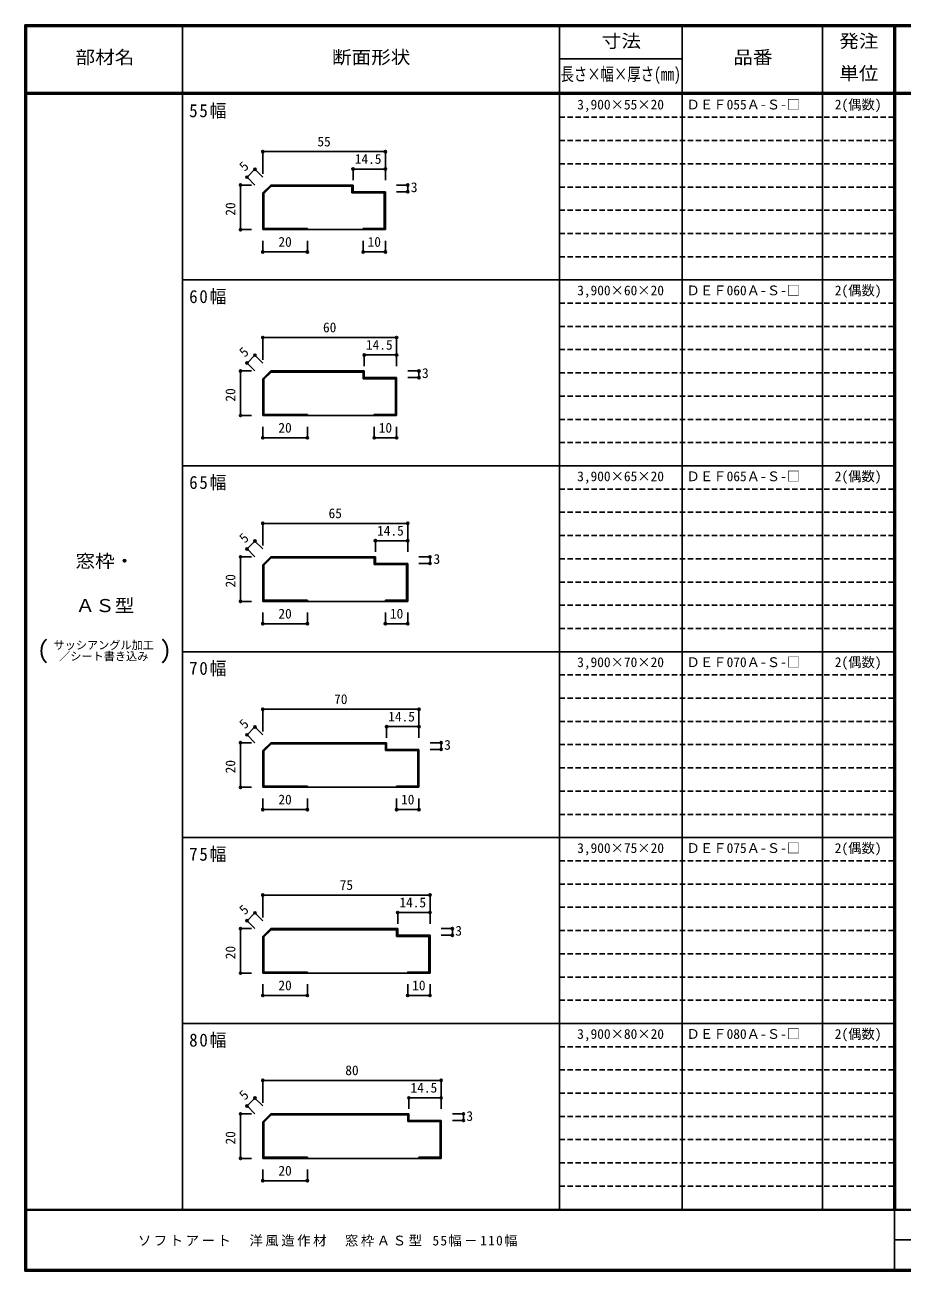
# Model space of a CAD drawing. Units: millimetres, scale not verified. Extents: x -400 to 380, y -287 to 278.
# Drawn here: x -400 to -7, y -280 to 278 of the extents above; entities that cross this region are included whole.
import ezdxf
from ezdxf.enums import TextEntityAlignment as Align

# ---------------------------------------------------------------- set-up
doc = ezdxf.new("R2010")
doc.units = ezdxf.units.MM
doc.header["$LTSCALE"] = 2
doc.header["$PDMODE"] = 32
doc.header["$PDSIZE"] = 1
doc.linetypes.add('DASHED1', pattern=[1.8, 1.2, -0.6])
for name, color, linetype in [('0-4', 3, 'Continuous'), ('0-A', 7, 'Continuous'), ('0-B', 7, 'Continuous'), ('F-1', 7, 'DASHED1'), ('F-A', 7, 'Continuous')]:
    doc.layers.add(name, color=color, linetype=linetype)
doc.styles.add('ＭＳ ゴシック', font='')
doc.styles.get('ＭＳ ゴシック').set_extended_font_data('MS Gothic')

msp = doc.modelspace()

# ---------------------------------------------------------------- linework, layer by layer
at = {"layer": '0-4'}
for p, q in [((-289.798, 206.555), (-293.333, 203.02)), ((-293.333, 203.02), (-293.333, 186.555)), ((-289.591, 206.055), (-292.833, 202.813)), ((-292.833, 202.813), (-292.833, 187.055)), ((-289.798, 206.555), (-252.833, 206.555)), ((-289.591, 206.055), (-253.333, 206.055)), ((-253.333, 206.055), (-253.333, 203.055)), ((-253.333, 203.055), (-238.833, 203.055)), ((-252.833, 206.555), (-252.833, 203.555)), ((-252.833, 203.555), (-238.333, 203.555)), ((-238.833, 187.055), (-238.833, 203.055)), ((-238.333, 186.555), (-238.333, 203.555)), ((-238.333, 186.555), (-293.333, 186.555)), ((-273.333, 187.055), (-292.833, 187.055)), ((-273.333, 187.055), (-273.333, 186.555)), ((-289.798, 123.222), (-293.333, 119.686)), ((-289.798, 123.222), (-247.833, 123.222)), ((-247.833, 123.222), (-247.833, 120.222)), ((-293.333, 119.686), (-293.333, 103.222)), ((-289.591, 122.722), (-292.833, 119.479)), ((-292.833, 119.479), (-292.833, 103.722)), ((-289.591, 122.722), (-248.333, 122.722)), ((-248.333, 122.722), (-248.333, 119.722)), ((-248.333, 119.722), (-233.833, 119.722)), ((-247.833, 120.222), (-233.333, 120.222)), ((-233.833, 103.722), (-233.833, 119.722)), ((-233.333, 103.222), (-233.333, 120.222)), ((-233.333, 103.222), (-293.333, 103.222)), ((-273.333, 103.722), (-292.833, 103.722)), ((-273.333, 103.722), (-273.333, 103.222)), ((-289.798, 39.888), (-293.333, 36.353)), ((-289.591, 39.388), (-292.833, 36.146)), ((-289.798, 39.888), (-242.833, 39.888)), ((-289.591, 39.388), (-243.333, 39.388)), ((-243.333, 39.388), (-243.333, 36.388)), ((-242.833, 39.888), (-242.833, 36.888)), ((-293.333, 36.353), (-293.333, 19.888)), ((-292.833, 36.146), (-292.833, 20.388)), ((-243.333, 36.388), (-228.833, 36.388)), ((-242.833, 36.888), (-228.333, 36.888)), ((-228.833, 20.388), (-228.833, 36.388)), ((-228.333, 19.888), (-228.333, 36.888)), ((-228.333, 19.888), (-293.333, 19.888)), ((-273.333, 20.388), (-292.833, 20.388)), ((-273.333, 20.388), (-273.333, 19.888)), ((-289.798, -43.445), (-293.333, -46.98)), ((-289.591, -43.945), (-292.833, -47.188)), ((-289.798, -43.445), (-237.833, -43.445)), ((-289.591, -43.945), (-238.333, -43.945)), ((-238.333, -43.945), (-238.333, -46.945)), ((-237.833, -43.445), (-237.833, -46.445)), ((-293.333, -46.98), (-293.333, -63.445)), ((-292.833, -47.188), (-292.833, -62.945)), ((-238.333, -46.945), (-223.833, -46.945)), ((-237.833, -46.445), (-223.333, -46.445)), ((-223.833, -62.945), (-223.833, -46.945)), ((-223.333, -63.445), (-223.333, -46.445)), ((-223.333, -63.445), (-293.333, -63.445)), ((-273.333, -62.945), (-292.833, -62.945)), ((-273.333, -62.945), (-273.333, -63.445)), ((-289.798, -126.778), (-293.333, -130.314)), ((-289.591, -127.278), (-292.833, -130.521)), ((-289.798, -126.778), (-232.833, -126.778)), ((-289.591, -127.278), (-233.333, -127.278)), ((-233.333, -127.278), (-233.333, -130.278)), ((-232.833, -126.778), (-232.833, -129.778)), ((-293.333, -130.314), (-293.333, -146.778)), ((-292.833, -130.521), (-292.833, -146.278)), ((-233.333, -130.278), (-218.833, -130.278)), ((-232.833, -129.778), (-218.333, -129.778)), ((-218.833, -146.278), (-218.833, -130.278)), ((-218.333, -146.778), (-218.333, -129.778)), ((-218.333, -146.778), (-293.333, -146.778)), ((-273.333, -146.278), (-292.833, -146.278)), ((-273.333, -146.278), (-273.333, -146.778)), ((-289.798, -209.833), (-293.333, -213.369)), ((-289.591, -210.333), (-292.833, -213.576)), ((-289.798, -209.833), (-227.833, -209.833)), ((-289.591, -210.333), (-228.333, -210.333)), ((-228.333, -210.333), (-228.333, -213.333)), ((-227.833, -209.833), (-227.833, -212.833)), ((-293.333, -213.369), (-293.333, -229.833)), ((-292.833, -213.576), (-292.833, -229.333)), ((-228.333, -213.333), (-213.833, -213.333)), ((-227.833, -212.833), (-213.333, -212.833)), ((-213.833, -229.333), (-213.833, -213.333)), ((-213.333, -229.833), (-213.333, -212.833)), ((-213.333, -229.833), (-293.333, -229.833)), ((-273.333, -229.333), (-292.833, -229.333)), ((-273.333, -229.333), (-273.333, -229.833))]:
    msp.add_line(p, q, dxfattribs=at)
for points in [[(-248.333, 186.555), (-248.333, 187.055), (-238.833, 187.055)], [(-243.333, 103.222), (-243.333, 103.722), (-233.833, 103.722)], [(-238.333, 19.888), (-238.333, 20.388), (-228.833, 20.388)], [(-233.333, -63.445), (-233.333, -62.945), (-223.833, -62.945)], [(-228.333, -146.778), (-228.333, -146.278), (-218.833, -146.278)], [(-223.333, -229.833), (-223.333, -229.333), (-213.833, -229.333)]]:
    msp.add_lwpolyline(points, dxfattribs=at)
at = {"layer": '0-B', "color": 4}
for p, q in [((-293.333, 221.555), (-293.333, 211.555)), ((-293.333, 221.555), (-238.333, 221.555)), ((-238.333, 221.555), (-238.333, 208.742)), ((-296.869, 213.626), (-300.404, 210.091)), ((-296.869, 213.626), (-293.333, 210.091)), ((-252.833, 213.742), (-238.333, 213.742)), ((-252.833, 213.742), (-252.833, 208.742)), ((-300.404, 210.091), (-296.869, 206.555)), ((-303.333, 206.555), (-303.333, 186.555)), ((-303.333, 206.555), (-298.333, 206.555)), ((-228.333, 206.555), (-233.333, 206.555)), ((-228.333, 203.555), (-233.333, 203.555)), ((-228.333, 203.555), (-228.333, 206.555)), ((-303.333, 186.555), (-298.333, 186.555)), ((-293.333, 176.555), (-293.333, 181.555)), ((-273.333, 176.555), (-273.333, 181.555)), ((-248.333, 176.555), (-248.333, 181.555)), ((-238.333, 176.555), (-238.333, 181.555)), ((-293.333, 176.555), (-273.333, 176.555)), ((-248.333, 176.555), (-238.333, 176.555)), ((-293.333, 138.222), (-293.333, 128.222)), ((-293.333, 138.222), (-233.333, 138.222)), ((-233.333, 138.222), (-233.333, 125.409)), ((-296.869, 130.293), (-300.404, 126.757)), ((-296.869, 130.293), (-293.333, 126.757)), ((-247.833, 130.409), (-233.333, 130.409)), ((-247.833, 130.409), (-247.833, 125.409)), ((-303.333, 123.222), (-303.333, 103.222)), ((-303.333, 123.222), (-298.333, 123.222)), ((-300.404, 126.757), (-296.869, 123.222)), ((-223.333, 123.222), (-228.333, 123.222)), ((-223.333, 120.222), (-223.333, 123.222)), ((-223.333, 120.222), (-228.333, 120.222)), ((-303.333, 103.222), (-298.333, 103.222)), ((-293.333, 93.222), (-293.333, 98.222)), ((-273.333, 93.222), (-273.333, 98.222)), ((-243.333, 93.222), (-243.333, 98.222)), ((-233.333, 93.222), (-233.333, 98.222)), ((-293.333, 93.222), (-273.333, 93.222)), ((-243.333, 93.222), (-233.333, 93.222)), ((-293.333, 54.888), (-293.333, 44.888)), ((-293.333, 54.888), (-228.333, 54.888)), ((-228.333, 54.888), (-228.333, 42.076)), ((-296.869, 46.96), (-300.404, 43.424)), ((-296.869, 46.96), (-293.333, 43.424)), ((-242.833, 47.076), (-228.333, 47.076)), ((-242.833, 47.076), (-242.833, 42.076)), ((-303.333, 39.888), (-303.333, 19.888)), ((-303.333, 39.888), (-298.333, 39.888)), ((-300.404, 43.424), (-296.869, 39.888)), ((-218.333, 39.888), (-223.333, 39.888)), ((-218.333, 36.888), (-218.333, 39.888)), ((-218.333, 36.888), (-223.333, 36.888)), ((-303.333, 19.888), (-298.333, 19.888)), ((-293.333, 9.888), (-293.333, 14.888)), ((-273.333, 9.888), (-273.333, 14.888)), ((-238.333, 9.888), (-238.333, 14.888)), ((-228.333, 9.888), (-228.333, 14.888)), ((-293.333, 9.888), (-273.333, 9.888)), ((-238.333, 9.888), (-228.333, 9.888)), ((-293.333, -28.445), (-293.333, -38.445)), ((-293.333, -28.445), (-223.333, -28.445)), ((-223.333, -28.445), (-223.333, -41.258)), ((-296.869, -36.374), (-300.404, -39.909)), ((-296.869, -36.374), (-293.333, -39.909)), ((-237.833, -36.258), (-223.333, -36.258)), ((-237.833, -36.258), (-237.833, -41.258)), ((-303.333, -43.445), (-303.333, -63.445)), ((-303.333, -43.445), (-298.333, -43.445)), ((-300.404, -39.909), (-296.869, -43.445)), ((-213.333, -43.445), (-218.333, -43.445)), ((-213.333, -46.445), (-213.333, -43.445)), ((-213.333, -46.445), (-218.333, -46.445)), ((-303.333, -63.445), (-298.333, -63.445)), ((-293.333, -73.445), (-293.333, -68.445)), ((-273.333, -73.445), (-273.333, -68.445)), ((-233.333, -73.445), (-233.333, -68.445)), ((-223.333, -73.445), (-223.333, -68.445)), ((-293.333, -73.445), (-273.333, -73.445)), ((-233.333, -73.445), (-223.333, -73.445)), ((-293.333, -111.778), (-293.333, -121.778)), ((-293.333, -111.778), (-218.333, -111.778)), ((-218.333, -111.778), (-218.333, -124.591)), ((-296.869, -119.707), (-300.404, -123.243)), ((-296.869, -119.707), (-293.333, -123.243)), ((-232.833, -119.591), (-218.333, -119.591)), ((-232.833, -119.591), (-232.833, -124.591)), ((-303.333, -126.778), (-303.333, -146.778)), ((-303.333, -126.778), (-298.333, -126.778)), ((-300.404, -123.243), (-296.869, -126.778)), ((-208.333, -126.778), (-213.333, -126.778)), ((-208.333, -129.778), (-208.333, -126.778)), ((-208.333, -129.778), (-213.333, -129.778)), ((-303.333, -146.778), (-298.333, -146.778)), ((-293.333, -156.778), (-293.333, -151.778)), ((-273.333, -156.778), (-273.333, -151.778)), ((-228.333, -156.778), (-228.333, -151.778)), ((-218.333, -156.778), (-218.333, -151.778)), ((-293.333, -156.778), (-273.333, -156.778)), ((-228.333, -156.778), (-218.333, -156.778)), ((-293.333, -194.833), (-293.333, -204.833)), ((-293.333, -194.833), (-213.333, -194.833)), ((-213.333, -194.833), (-213.333, -207.646)), ((-296.869, -202.762), (-300.404, -206.298)), ((-300.404, -206.298), (-296.869, -209.833)), ((-296.869, -202.762), (-293.333, -206.298)), ((-227.833, -202.646), (-213.333, -202.646)), ((-227.833, -202.646), (-227.833, -207.646)), ((-303.333, -209.833), (-303.333, -229.833)), ((-303.333, -209.833), (-298.333, -209.833)), ((-203.333, -209.833), (-208.333, -209.833)), ((-203.333, -212.833), (-203.333, -209.833)), ((-203.333, -212.833), (-208.333, -212.833)), ((-303.333, -229.833), (-298.333, -229.833)), ((-293.333, -239.833), (-293.333, -234.833)), ((-293.333, -239.833), (-273.333, -239.833)), ((-273.333, -239.833), (-273.333, -234.833))]:
    msp.add_line(p, q, dxfattribs=at)
at = {"layer": '0-B'}
for p in [(-293.333, 221.555), (-238.333, 221.555), (-296.869, 213.626), (-252.833, 213.742), (-238.333, 213.742), (-303.333, 206.555), (-300.404, 210.091), (-228.333, 206.555), (-228.333, 203.555), (-303.333, 186.555), (-293.333, 176.555), (-273.333, 176.555), (-248.333, 176.555), (-238.333, 176.555), (-293.333, 138.222), (-233.333, 138.222), (-296.869, 130.293), (-247.833, 130.409), (-233.333, 130.409), (-303.333, 123.222), (-300.404, 126.757), (-223.333, 123.222), (-223.333, 120.222), (-303.333, 103.222), (-293.333, 93.222), (-273.333, 93.222), (-243.333, 93.222), (-233.333, 93.222), (-293.333, 54.888), (-228.333, 54.888), (-296.869, 46.96), (-242.833, 47.076), (-228.333, 47.076), (-303.333, 39.888), (-300.404, 43.424), (-218.333, 39.888), (-218.333, 36.888), (-303.333, 19.888), (-293.333, 9.888), (-273.333, 9.888), (-238.333, 9.888), (-228.333, 9.888), (-293.333, -28.445), (-223.333, -28.445), (-296.869, -36.374), (-237.833, -36.258), (-223.333, -36.258), (-303.333, -43.445), (-300.404, -39.909), (-213.333, -43.445), (-213.333, -46.445), (-303.333, -63.445), (-293.333, -73.445), (-273.333, -73.445), (-233.333, -73.445), (-223.333, -73.445), (-293.333, -111.778), (-218.333, -111.778), (-300.404, -123.243), (-296.869, -119.707), (-232.833, -119.591), (-218.333, -119.591), (-303.333, -126.778), (-208.333, -126.778), (-208.333, -129.778), (-303.333, -146.778), (-293.333, -156.778), (-273.333, -156.778), (-228.333, -156.778), (-218.333, -156.778), (-293.333, -194.833), (-213.333, -194.833), (-300.404, -206.298), (-296.869, -202.762), (-227.833, -202.646), (-213.333, -202.646), (-303.333, -209.833), (-203.333, -209.833), (-203.333, -212.833), (-303.333, -229.833), (-293.333, -239.833), (-273.333, -239.833)]:
    msp.add_point(p, dxfattribs=at)
at = {"layer": 'F-1', "color": 6, "linetype": 'Continuous'}
for p, q in [((-400, 278.333), (-400, -280.333)), ((-400, 278), (380, 278)), ((-400, 277.667), (380, 277.667)), ((-399.667, 278.333), (-399.667, -280.333)), ((-399.333, 278.333), (-399.333, -280.333)), ((-10.333, 278.337), (-10.333, -253)), ((-10, 278.333), (-10, -253)), ((-9.667, 278.337), (-9.667, -253)), ((380, 248), (-400, 248)), ((380, 247.333), (-400, 247.333)), ((380, -252.667), (-400, -252.667)), ((380, -253), (-400, -253)), ((-10, -253), (-10, -279.667)), ((-10, -266.333), (379.333, -266.334)), ((380, -279.667), (-400, -279.667)), ((380, -280), (-400, -280)), ((380, -280.333), (-400, -280.333))]:
    msp.add_line(p, q, dxfattribs=at)
at = {"layer": 'F-1', "linetype": 'Continuous'}
for p, q in [((-329.333, 278.333), (-329.333, -252.667)), ((-160.333, 278.337), (-160.333, -253)), ((-105.333, 278.337), (-105.333, -253)), ((-42.333, 278.337), (-42.333, -253)), ((-160.333, 263.167), (-105.333, 263.167)), ((-9.667, 164), (-329.333, 164)), ((-9.667, 80.667), (-329.333, 80.667)), ((-9.667, -2.667), (-329.333, -2.667)), ((-9.667, -86), (-329.333, -86)), ((-9.667, -169.333), (-329.333, -169.333))]:
    msp.add_line(p, q, dxfattribs=at)
at = {"layer": 'F-1'}
for p, q in [((-10.333, 236.917), (-160.333, 236.917)), ((-10.333, 226.5), (-160.333, 226.5)), ((-10.333, 216.083), (-160.333, 216.083)), ((-10.333, 205.667), (-160.333, 205.667)), ((-10.333, 195.25), (-160.333, 195.25)), ((-10.333, 184.833), (-160.333, 184.833)), ((-10.333, 174.417), (-160.333, 174.417)), ((-10.333, 153.583), (-160.333, 153.583)), ((-10.333, 143.167), (-160.333, 143.167)), ((-10.333, 132.75), (-160.333, 132.75)), ((-10.333, 122.333), (-160.333, 122.333)), ((-10.333, 111.917), (-160.333, 111.917)), ((-10.333, 101.5), (-160.333, 101.5)), ((-10.333, 91.083), (-160.333, 91.083)), ((-10.333, 70.25), (-160.333, 70.25)), ((-10.333, 59.833), (-160.333, 59.833)), ((-10.333, 49.417), (-160.333, 49.417)), ((-10.333, 39), (-160.333, 39)), ((-10.333, 28.583), (-160.333, 28.583)), ((-10.333, 18.167), (-160.333, 18.167)), ((-10.333, 7.75), (-160.333, 7.75)), ((-10.333, -13.083), (-160.333, -13.083)), ((-10.333, -23.5), (-160.333, -23.5)), ((-10.333, -33.917), (-160.333, -33.917)), ((-10.333, -44.333), (-160.333, -44.333)), ((-10.333, -54.75), (-160.333, -54.75)), ((-10.333, -65.167), (-160.333, -65.167)), ((-10.333, -75.583), (-160.333, -75.583)), ((-10.333, -96.417), (-160.333, -96.417)), ((-10.333, -106.833), (-160.333, -106.833)), ((-10.333, -117.25), (-160.333, -117.25)), ((-10.333, -127.667), (-160.333, -127.667)), ((-10.333, -138.083), (-160.333, -138.083)), ((-10.333, -148.5), (-160.333, -148.5)), ((-10.333, -158.917), (-160.333, -158.917)), ((-10.333, -179.75), (-160.333, -179.75)), ((-10.333, -190.167), (-160.333, -190.167)), ((-10.333, -200.583), (-160.333, -200.583)), ((-10.333, -211), (-160.333, -211)), ((-10.333, -221.417), (-160.333, -221.417)), ((-10.333, -231.833), (-160.333, -231.833)), ((-10.333, -242.25), (-160.333, -242.25))]:
    msp.add_line(p, q, dxfattribs=at)
at = {"layer": 'F-1', "color": 6, "linetype": 'Continuous'}
msp.add_lwpolyline([(-400, 278.333), (380, 278.333), (380, -280.333)], dxfattribs=at)

# ---------------------------------------------------------------- texts
at = {"layer": '0-A', "style": 'ＭＳ ゴシック'}
for s, height, p in [('3,900×55×20', 4.399, (-152.333, 239.125)), ('ＤＥＦ055Ａ-Ｓ-□', 4.399, (-103.333, 239.125)), ('2(偶数)', 4.399, (-36.833, 239.125)), ('2(偶数)', 4.399, (-36.833, 155.792)), ('3,900×60×20', 4.399, (-152.333, 155.792)), ('ＤＥＦ060Ａ-Ｓ-□', 4.399, (-103.333, 155.792)), ('ＤＥＦ065Ａ-Ｓ-□', 4.399, (-103.333, 72.458)), ('2(偶数)', 4.399, (-36.833, 72.458)), ('3,900×65×20', 4.399, (-152.333, 72.458)), ('(\u3000\u3000 \u3000\u3000)', 8.065, (-394.583, -8.167)), ('サッシアングル加工', 3.666, (-387.167, -2.667)), ('／シート書き込み', 3.666, (-384.667, -7.667)), ('3,900×70×20', 4.399, (-152.333, -10.875)), ('ＤＥＦ070Ａ-Ｓ-□', 4.399, (-103.333, -10.875)), ('2(偶数)', 4.399, (-36.833, -10.875)), ('3,900×75×20', 4.399, (-152.333, -94.208)), ('ＤＥＦ075Ａ-Ｓ-□', 4.399, (-103.333, -94.208)), ('2(偶数)', 4.399, (-36.833, -94.208)), ('3,900×80×20', 4.399, (-152.333, -177.542)), ('ＤＥＦ080Ａ-Ｓ-□', 4.399, (-103.333, -177.542)), ('2(偶数)', 4.399, (-36.833, -177.542))]:
    msp.add_text(s, height=height, dxfattribs=at).set_placement(p, align=Align.BOTTOM_LEFT)
at = {"layer": '0-A', "style": 'ＭＳ ゴシック', "width": 1.1}
for s, p in [('窓枠・', (-377.333, 33.333)), ('ＡＳ型', (-377.333, 13.333))]:
    msp.add_text(s, height=5.865, dxfattribs=at).set_placement(p, align=Align.BOTTOM_LEFT)
at = {"layer": '0-A', "char_height": 5.865, "attachment_point": 7, "style": 'ＭＳ ゴシック'}
for s, insert in [('\\T1.2;\\W0.95;55幅', (-326.333, 236.333)), ('\\T1.2;\\W0.95;60幅', (-326.333, 153)), ('\\T1.2;\\W0.95;65幅', (-326.333, 69.667)), ('\\T1.2;\\W0.95;70幅', (-326.333, -13.667)), ('\\T1.2;\\W0.95;75幅', (-326.333, -97)), ('\\T1.2;\\W0.95;80幅', (-326.333, -180.333))]:
    msp.add_mtext(s, dxfattribs=dict(at, insert=insert))
at = {"layer": '0-B', "style": 'ＭＳ ゴシック'}
for s, p in [('55', (-268.833, 222.555)), ('14.5', (-252.083, 214.742)), ('3', (-226.932, 202.055)), ('20', (-286.333, 177.555)), ('10', (-246.333, 177.555)), ('60', (-266.333, 139.222)), ('14.5', (-247.083, 131.409)), ('3', (-221.928, 118.722)), ('20', (-286.333, 94.222)), ('10', (-241.333, 94.222)), ('65', (-263.833, 55.888)), ('14.5', (-242.083, 48.076)), ('3', (-216.786, 35.388)), ('20', (-286.333, 10.888)), ('10', (-236.333, 10.888)), ('70', (-261.333, -27.445)), ('14.5', (-237.083, -35.258)), ('3', (-211.989, -47.945)), ('20', (-286.333, -72.445)), ('10', (-231.333, -72.445)), ('75', (-258.833, -110.778)), ('14.5', (-232.083, -118.591)), ('3', (-207.008, -131.278)), ('20', (-286.333, -155.778)), ('10', (-226.333, -155.778)), ('80', (-256.333, -193.833)), ('14.5', (-227.083, -201.646)), ('3', (-202.038, -214.333)), ('20', (-286.333, -238.833))]:
    msp.add_text(s, height=4.399, dxfattribs=at).set_placement(p, align=Align.BOTTOM_LEFT)
for s, rotation, p in [('5', 45, (-300.404, 211.505)), ('20', 90, (-304.333, 192.805)), ('5', 45, (-300.404, 128.172)), ('20', 90, (-304.333, 109.472)), ('5', 45, (-300.404, 44.838)), ('20', 90, (-304.333, 26.138)), ('5', 45, (-300.404, -38.495)), ('20', 90, (-304.333, -57.195)), ('5', 45, (-300.404, -121.828)), ('20', 90, (-304.333, -140.528)), ('5', 45, (-300.404, -204.884)), ('20', 90, (-304.333, -223.583))]:
    msp.add_text(s, height=4.399, rotation=rotation, dxfattribs=at).set_placement(p, align=Align.BOTTOM_LEFT)
at = {"layer": 'F-A', "style": 'ＭＳ ゴシック'}
for s, width, p in [('寸法', 1.1, (-141.333, 266.417)), ('発注', 1.1, (-34.833, 266.417)), ('部材名', 1.1, (-377.333, 259.167)), ('断面形状', 1.1, (-262.333, 259.167)), ('品番', 1.1, (-82.333, 259.167)), ('長さ×幅×厚さ(㎜)', 0.75, (-159.833, 251.583)), ('単位', 1.1, (-34.833, 251.917))]:
    msp.add_text(s, height=5.865, dxfattribs=dict(at, width=width)).set_placement(p, align=Align.BOTTOM_LEFT)
at = {"layer": 'F-A', "insert": (-349.333, -269.333), "char_height": 4.399, "attachment_point": 7, "style": 'ＭＳ ゴシック'}
msp.add_mtext('\\T1.19;ソフトアート\u3000洋風造作材\u3000窓枠ＡＳ型\\~55幅－110幅', dxfattribs=at)

doc.saveas('drawing.dxf')
